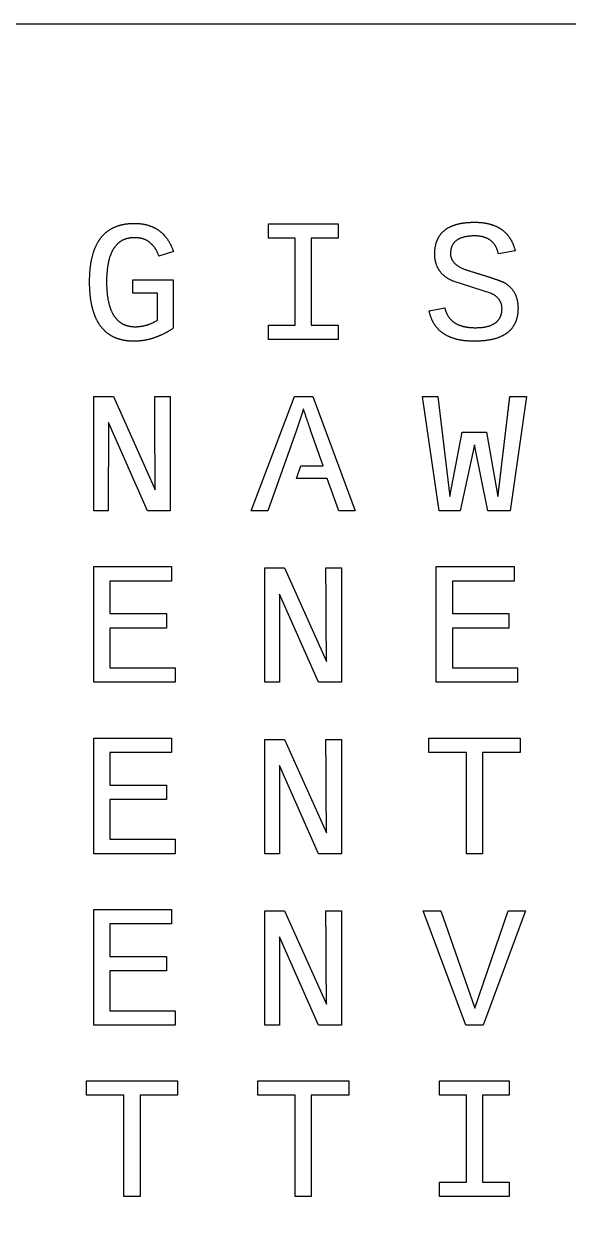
# Model space of a CAD drawing. Extents: x 0 to 500, y 0 to 500.
# Drawn here: x 129 to 234.9, y 266.4 to 500 of the extents above; entities that cross this region are included whole.
import ezdxf

# ---------------------------------------------------------------- set-up
doc = ezdxf.new("R2010")
doc.units = 0
doc.layers.get('0').update_dxf_attribs({"linetype": 'continuous'})

msp = doc.modelspace()

# ---------------------------------------------------------------- linework, layer by layer
at = {"color": 0}
for points in [[(0, 0), (500, 0), (500, 500), (0, 500)], [(158.04, 440.84), (157.95, 440.78), (157.86, 440.72), (157.76, 440.66), (157.67, 440.6), (157.58, 440.54), (157.49, 440.48), (157.39, 440.43), (157.3, 440.37), (157.21, 440.32), (157.12, 440.26), (157.02, 440.21), (156.93, 440.15), (156.84, 440.1), (156.75, 440.05), (156.66, 440), (156.56, 439.95), (156.47, 439.9), (156.38, 439.85), (156.29, 439.8), (156.19, 439.76), (156.1, 439.71), (156.01, 439.67), (155.91, 439.62), (155.82, 439.58), (155.73, 439.53), (155.64, 439.49), (155.54, 439.45), (155.45, 439.41), (155.36, 439.37), (155.27, 439.33), (155.17, 439.29), (155.08, 439.25), (154.99, 439.22), (154.9, 439.18), (154.8, 439.14), (154.71, 439.11), (154.62, 439.07), (154.52, 439.04), (154.43, 439.01), (154.34, 438.98), (154.25, 438.94), (154.15, 438.91), (154.06, 438.88), (153.97, 438.86), (153.87, 438.83), (153.78, 438.8), (153.69, 438.77), (153.59, 438.75), (153.5, 438.72), (153.41, 438.7), (153.32, 438.67), (153.22, 438.65), (153.13, 438.63), (153.04, 438.61), (152.94, 438.59), (152.85, 438.57), (152.76, 438.55), (152.66, 438.53), (152.57, 438.51), (152.48, 438.49), (152.38, 438.48), (152.29, 438.46), (152.2, 438.45), (152.1, 438.43), (152.01, 438.42), (151.92, 438.41), (151.82, 438.4), (151.73, 438.39), (151.64, 438.38), (151.54, 438.37), (151.45, 438.36), (151.36, 438.35), (151.26, 438.34), (151.17, 438.34), (151.08, 438.33), (150.98, 438.33), (150.89, 438.32), (150.8, 438.32), (150.7, 438.32), (150.61, 438.31), (150.52, 438.31), (150.42, 438.31), (150.32, 438.31), (150.21, 438.31), (150.11, 438.32), (150.01, 438.32), (149.91, 438.32), (149.8, 438.33), (149.7, 438.33), (149.6, 438.34), (149.5, 438.35), (149.4, 438.35), (149.31, 438.36), (149.21, 438.37), (149.11, 438.38), (149.01, 438.4), (148.92, 438.41), (148.82, 438.42), (148.73, 438.44), (148.63, 438.45), (148.54, 438.47), (148.45, 438.48), (148.36, 438.5), (148.26, 438.52), (148.17, 438.54), (148.08, 438.56), (147.99, 438.58), (147.91, 438.6), (147.82, 438.62), (147.73, 438.65), (147.64, 438.67), (147.56, 438.69), (147.47, 438.72), (147.39, 438.75), (147.3, 438.77), (147.22, 438.8), (147.13, 438.83), (147.05, 438.86), (146.97, 438.89), (146.89, 438.93), (146.81, 438.96), (146.73, 438.99), (146.65, 439.03), (146.57, 439.06), (146.49, 439.1), (146.41, 439.13), (146.34, 439.17), (146.26, 439.21), (146.19, 439.25), (146.11, 439.29), (146.04, 439.33), (145.96, 439.37), (145.89, 439.42), (145.82, 439.46), (145.75, 439.51), (145.68, 439.55), (145.61, 439.6), (145.54, 439.64), (145.47, 439.69), (145.4, 439.74), (145.33, 439.79), (145.26, 439.84), (145.2, 439.89), (145.13, 439.95), (145.07, 440), (145, 440.05), (144.94, 440.11), (144.87, 440.16), (144.81, 440.22), (144.75, 440.28), (144.69, 440.33), (144.63, 440.39), (144.57, 440.45), (144.51, 440.51), (144.45, 440.58), (144.39, 440.64), (144.33, 440.7), (144.27, 440.77), (144.22, 440.83), (144.16, 440.9), (144.11, 440.96), (144.05, 441.03), (144, 441.1), (143.95, 441.17), (143.89, 441.24), (143.84, 441.31), (143.79, 441.38), (143.74, 441.45), (143.69, 441.53), (143.64, 441.6), (143.59, 441.68), (143.54, 441.75), (143.5, 441.83), (143.45, 441.91), (143.4, 441.99), (143.36, 442.07), (143.31, 442.15), (143.27, 442.23), (143.22, 442.31), (143.18, 442.39), (143.14, 442.48), (143.1, 442.56), (143.06, 442.65), (143.02, 442.73), (142.98, 442.82), (142.94, 442.91), (142.9, 442.99), (142.86, 443.08), (142.82, 443.18), (142.79, 443.27), (142.75, 443.36), (142.71, 443.45), (142.68, 443.55), (142.65, 443.64), (142.61, 443.74), (142.58, 443.83), (142.55, 443.93), (142.52, 444.03), (142.48, 444.13), (142.45, 444.23), (142.43, 444.33), (142.4, 444.43), (142.37, 444.53), (142.34, 444.63), (142.31, 444.74), (142.29, 444.84), (142.26, 444.95), (142.24, 445.06), (142.21, 445.16), (142.19, 445.27), (142.16, 445.38), (142.14, 445.49), (142.12, 445.6), (142.1, 445.71), (142.08, 445.83), (142.06, 445.94), (142.04, 446.05), (142.02, 446.17), (142, 446.28), (141.98, 446.4), (141.97, 446.52), (141.95, 446.64), (141.93, 446.76), (141.92, 446.88), (141.91, 447), (141.89, 447.12), (141.88, 447.24), (141.87, 447.37), (141.85, 447.49), (141.84, 447.62), (141.83, 447.74), (141.82, 447.87), (141.81, 448), (141.8, 448.13), (141.8, 448.25), (141.79, 448.39), (141.78, 448.52), (141.78, 448.65), (141.77, 448.78), (141.77, 448.92), (141.76, 449.05), (141.76, 449.19), (141.76, 449.32), (141.75, 449.46), (141.75, 449.6), (141.75, 449.74), (141.75, 449.88), (141.75, 450.01), (141.75, 450.15), (141.75, 450.29), (141.76, 450.42), (141.76, 450.56), (141.76, 450.69), (141.77, 450.82), (141.77, 450.96), (141.78, 451.09), (141.78, 451.22), (141.79, 451.35), (141.8, 451.48), (141.81, 451.6), (141.81, 451.73), (141.82, 451.86), (141.83, 451.98), (141.84, 452.11), (141.86, 452.23), (141.87, 452.35), (141.88, 452.48), (141.89, 452.6), (141.91, 452.72), (141.92, 452.84), (141.94, 452.96), (141.95, 453.07), (141.97, 453.19), (141.99, 453.31), (142.01, 453.42), (142.02, 453.54), (142.04, 453.65), (142.06, 453.76), (142.08, 453.87), (142.1, 453.99), (142.13, 454.1), (142.15, 454.2), (142.17, 454.31), (142.19, 454.42), (142.22, 454.53), (142.24, 454.63), (142.27, 454.74), (142.3, 454.84), (142.32, 454.95), (142.35, 455.05), (142.38, 455.15), (142.41, 455.25), (142.44, 455.35), (142.47, 455.45), (142.5, 455.55), (142.53, 455.65), (142.56, 455.74), (142.59, 455.84), (142.63, 455.93), (142.66, 456.03), (142.7, 456.12), (142.73, 456.21), (142.77, 456.31), (142.8, 456.4), (142.84, 456.49), (142.88, 456.58), (142.92, 456.66), (142.96, 456.75), (143, 456.84), (143.04, 456.92), (143.08, 457.01), (143.12, 457.09), (143.16, 457.18), (143.21, 457.26), (143.25, 457.34), (143.29, 457.42), (143.34, 457.5), (143.38, 457.58), (143.43, 457.66), (143.48, 457.73), (143.53, 457.81), (143.57, 457.89), (143.62, 457.96), (143.67, 458.03), (143.72, 458.11), (143.77, 458.18), (143.83, 458.25), (143.88, 458.32), (143.93, 458.39), (143.98, 458.46), (144.04, 458.53), (144.09, 458.59), (144.15, 458.66), (144.2, 458.73), (144.26, 458.79), (144.32, 458.85), (144.38, 458.92), (144.43, 458.98), (144.49, 459.04), (144.55, 459.1), (144.61, 459.16), (144.68, 459.22), (144.74, 459.28), (144.8, 459.33), (144.86, 459.39), (144.93, 459.45), (144.99, 459.5), (145.06, 459.55), (145.12, 459.61), (145.19, 459.66), (145.26, 459.71), (145.32, 459.76), (145.39, 459.81), (145.46, 459.86), (145.53, 459.91), (145.6, 459.95), (145.67, 460), (145.74, 460.04), (145.82, 460.09), (145.89, 460.13), (145.96, 460.17), (146.04, 460.22), (146.11, 460.26), (146.19, 460.3), (146.26, 460.34), (146.34, 460.37), (146.42, 460.41), (146.5, 460.45), (146.57, 460.48), (146.65, 460.52), (146.73, 460.55), (146.81, 460.59), (146.9, 460.62), (146.98, 460.65), (147.06, 460.68), (147.14, 460.71), (147.23, 460.74), (147.31, 460.77), (147.4, 460.8), (147.48, 460.82), (147.57, 460.85), (147.66, 460.87), (147.75, 460.9), (147.83, 460.92), (147.92, 460.94), (148.01, 460.97), (148.1, 460.99), (148.19, 461.01), (148.29, 461.03), (148.38, 461.04), (148.47, 461.06), (148.56, 461.08), (148.66, 461.09), (148.75, 461.11), (148.85, 461.12), (148.95, 461.13), (149.04, 461.15), (149.14, 461.16), (149.24, 461.17), (149.34, 461.18), (149.44, 461.19), (149.54, 461.2), (149.64, 461.2), (149.74, 461.21), (149.84, 461.21), (149.94, 461.22), (150.05, 461.22), (150.15, 461.23), (150.26, 461.23), (150.36, 461.23), (150.47, 461.23), (150.58, 461.23), (150.69, 461.23), (150.8, 461.22), (150.91, 461.22), (151.02, 461.22), (151.13, 461.21), (151.24, 461.2), (151.35, 461.2), (151.45, 461.19), (151.56, 461.18), (151.66, 461.16), (151.77, 461.15), (151.87, 461.14), (151.98, 461.12), (152.08, 461.11), (152.18, 461.09), (152.28, 461.08), (152.38, 461.06), (152.48, 461.04), (152.58, 461.02), (152.68, 460.99), (152.77, 460.97), (152.87, 460.95), (152.96, 460.92), (153.06, 460.9), (153.15, 460.87), (153.25, 460.84), (153.34, 460.81), (153.43, 460.78), (153.52, 460.75), (153.61, 460.72), (153.7, 460.68), (153.79, 460.65), (153.88, 460.61), (153.96, 460.57), (154.05, 460.54), (154.14, 460.5), (154.22, 460.46), (154.31, 460.42), (154.39, 460.37), (154.47, 460.33), (154.55, 460.29), (154.64, 460.24), (154.72, 460.19), (154.8, 460.15), (154.87, 460.1), (154.95, 460.05), (155.03, 460), (155.11, 459.95), (155.18, 459.89), (155.26, 459.84), (155.33, 459.78), (155.41, 459.73), (155.48, 459.67), (155.55, 459.61), (155.62, 459.55), (155.69, 459.49), (155.76, 459.43), (155.83, 459.37), (155.9, 459.31), (155.97, 459.24), (156.04, 459.18), (156.1, 459.11), (156.17, 459.04), (156.23, 458.97), (156.3, 458.9), (156.36, 458.83), (156.42, 458.76), (156.49, 458.69), (156.55, 458.61), (156.61, 458.54), (156.67, 458.46), (156.73, 458.38), (156.78, 458.3), (156.84, 458.22), (156.9, 458.14), (156.95, 458.06), (157.01, 457.98), (157.06, 457.89), (157.12, 457.81), (157.17, 457.72), (157.22, 457.64), (157.27, 457.55), (157.33, 457.46), (157.38, 457.37), (157.42, 457.28), (157.47, 457.18), (157.52, 457.09), (157.57, 457), (157.61, 456.9), (157.66, 456.8), (157.7, 456.71), (157.75, 456.61), (157.79, 456.51), (157.83, 456.41), (157.88, 456.3), (157.92, 456.2), (157.96, 456.1), (158, 455.99), (158.04, 455.89), (158.07, 455.78), (155.25, 454.85), (155.21, 454.96), (155.17, 455.07), (155.13, 455.18), (155.09, 455.28), (155.05, 455.39), (155, 455.49), (154.96, 455.59), (154.91, 455.68), (154.86, 455.78), (154.82, 455.88), (154.77, 455.97), (154.72, 456.06), (154.66, 456.15), (154.61, 456.24), (154.56, 456.32), (154.5, 456.41), (154.45, 456.49), (154.39, 456.57), (154.33, 456.65), (154.27, 456.73), (154.21, 456.8), (154.15, 456.88), (154.09, 456.95), (154.03, 457.02), (153.96, 457.09), (153.9, 457.15), (153.83, 457.22), (153.76, 457.28), (153.69, 457.35), (153.63, 457.41), (153.55, 457.47), (153.48, 457.52), (153.41, 457.58), (153.34, 457.63), (153.26, 457.68), (153.18, 457.73), (153.11, 457.78), (153.03, 457.83), (152.95, 457.87), (152.87, 457.92), (152.79, 457.96), (152.7, 458), (152.62, 458.04), (152.53, 458.07), (152.45, 458.11), (152.36, 458.14), (152.27, 458.17), (152.18, 458.2), (152.09, 458.23), (152, 458.26), (151.91, 458.28), (151.82, 458.3), (151.72, 458.33), (151.63, 458.35), (151.53, 458.36), (151.43, 458.38), (151.33, 458.39), (151.23, 458.41), (151.13, 458.42), (151.03, 458.43), (150.92, 458.44), (150.82, 458.44), (150.71, 458.45), (150.61, 458.45), (150.5, 458.45), (150.41, 458.45), (150.31, 458.45), (150.22, 458.44), (150.13, 458.44), (150.04, 458.43), (149.95, 458.43), (149.86, 458.42), (149.77, 458.41), (149.68, 458.4), (149.6, 458.38), (149.51, 458.37), (149.42, 458.36), (149.34, 458.34), (149.26, 458.32), (149.17, 458.3), (149.09, 458.28), (149.01, 458.26), (148.93, 458.24), (148.85, 458.21), (148.77, 458.19), (148.69, 458.16), (148.62, 458.13), (148.54, 458.11), (148.47, 458.08), (148.39, 458.04), (148.32, 458.01), (148.25, 457.98), (148.17, 457.94), (148.1, 457.9), (148.03, 457.87), (147.96, 457.83), (147.89, 457.78), (147.83, 457.74), (147.76, 457.7), (147.69, 457.65), (147.63, 457.61), (147.56, 457.56), (147.5, 457.51), (147.44, 457.46), (147.37, 457.41), (147.31, 457.36), (147.25, 457.31), (147.19, 457.25), (147.13, 457.19), (147.08, 457.14), (147.02, 457.08), (146.96, 457.02), (146.91, 456.96), (146.85, 456.89), (146.8, 456.83), (146.74, 456.76), (146.69, 456.7), (146.64, 456.63), (146.59, 456.56), (146.54, 456.49), (146.49, 456.42), (146.44, 456.34), (146.4, 456.27), (146.35, 456.19), (146.3, 456.11), (146.26, 456.04), (146.22, 455.96), (146.17, 455.88), (146.13, 455.79), (146.09, 455.71), (146.05, 455.62), (146.01, 455.54), (145.97, 455.45), (145.93, 455.36), (145.89, 455.27), (145.86, 455.18), (145.82, 455.09), (145.79, 454.99), (145.75, 454.9), (145.72, 454.8), (145.69, 454.7), (145.65, 454.61), (145.62, 454.5), (145.59, 454.4), (145.56, 454.3), (145.54, 454.2), (145.51, 454.09), (145.48, 453.98), (145.45, 453.87), (145.43, 453.76), (145.41, 453.65), (145.38, 453.54), (145.36, 453.43), (145.34, 453.31), (145.32, 453.2), (145.3, 453.08), (145.28, 452.96), (145.26, 452.84), (145.24, 452.72), (145.22, 452.6), (145.21, 452.47), (145.19, 452.35), (145.18, 452.22), (145.16, 452.1), (145.15, 451.97), (145.14, 451.84), (145.13, 451.7), (145.12, 451.57), (145.11, 451.44), (145.1, 451.3), (145.09, 451.16), (145.09, 451.03), (145.08, 450.89), (145.07, 450.75), (145.07, 450.6), (145.07, 450.46), (145.06, 450.32), (145.06, 450.17), (145.06, 450.02), (145.06, 449.88), (145.06, 449.73), (145.06, 449.58), (145.06, 449.44), (145.07, 449.29), (145.07, 449.15), (145.07, 449.01), (145.08, 448.87), (145.09, 448.73), (145.09, 448.59), (145.1, 448.46), (145.11, 448.32), (145.12, 448.19), (145.13, 448.06), (145.14, 447.92), (145.15, 447.8), (145.16, 447.67), (145.18, 447.54), (145.19, 447.41), (145.2, 447.29), (145.22, 447.16), (145.24, 447.04), (145.25, 446.92), (145.27, 446.8), (145.29, 446.68), (145.31, 446.57), (145.33, 446.45), (145.35, 446.33), (145.37, 446.22), (145.4, 446.11), (145.42, 446), (145.44, 445.89), (145.47, 445.78), (145.5, 445.67), (145.52, 445.57), (145.55, 445.46), (145.58, 445.36), (145.61, 445.25), (145.64, 445.15), (145.67, 445.05), (145.7, 444.96), (145.73, 444.86), (145.77, 444.76), (145.8, 444.67), (145.83, 444.57), (145.87, 444.48), (145.91, 444.39), (145.94, 444.3), (145.98, 444.21), (146.02, 444.13), (146.06, 444.04), (146.1, 443.95), (146.14, 443.87), (146.18, 443.79), (146.23, 443.71), (146.27, 443.63), (146.31, 443.55), (146.36, 443.47), (146.41, 443.4), (146.45, 443.32), (146.5, 443.25), (146.55, 443.18), (146.6, 443.11), (146.65, 443.04), (146.7, 442.97), (146.75, 442.9), (146.8, 442.83), (146.86, 442.77), (146.91, 442.71), (146.96, 442.64), (147.02, 442.58), (147.08, 442.52), (147.13, 442.47), (147.19, 442.41), (147.25, 442.35), (147.31, 442.3), (147.37, 442.24), (147.43, 442.19), (147.49, 442.14), (147.56, 442.09), (147.62, 442.04), (147.69, 442), (147.75, 441.95), (147.82, 441.91), (147.88, 441.86), (147.95, 441.82), (148.02, 441.78), (148.09, 441.74), (148.16, 441.7), (148.23, 441.67), (148.3, 441.63), (148.37, 441.59), (148.45, 441.56), (148.52, 441.53), (148.6, 441.5), (148.67, 441.47), (148.75, 441.44), (148.83, 441.41), (148.9, 441.39), (148.98, 441.36), (149.06, 441.34), (149.14, 441.32), (149.22, 441.3), (149.31, 441.28), (149.39, 441.26), (149.47, 441.24), (149.56, 441.23), (149.64, 441.21), (149.73, 441.2), (149.81, 441.19), (149.9, 441.18), (149.99, 441.17), (150.08, 441.16), (150.17, 441.15), (150.26, 441.15), (150.35, 441.14), (150.44, 441.14), (150.54, 441.14), (150.63, 441.14), (150.73, 441.14), (150.83, 441.14), (150.93, 441.14), (151.03, 441.15), (151.13, 441.15), (151.23, 441.16), (151.33, 441.17), (151.43, 441.18), (151.52, 441.19), (151.62, 441.2), (151.72, 441.21), (151.82, 441.22), (151.91, 441.24), (152.01, 441.26), (152.11, 441.27), (152.2, 441.29), (152.3, 441.31), (152.4, 441.33), (152.49, 441.36), (152.59, 441.38), (152.68, 441.41), (152.78, 441.43), (152.87, 441.46), (152.97, 441.49), (153.06, 441.52), (153.15, 441.55), (153.25, 441.58), (153.34, 441.61), (153.43, 441.65), (153.53, 441.68), (153.62, 441.72), (153.71, 441.76), (153.8, 441.8), (153.89, 441.84), (153.99, 441.88), (154.08, 441.92), (154.17, 441.97), (154.26, 442.01), (154.35, 442.06), (154.44, 442.11), (154.53, 442.16), (154.62, 442.21), (154.71, 442.26), (154.8, 442.31), (154.89, 442.37), (154.97, 442.42), (154.97, 447.63), (150.14, 447.63), (150.14, 450.27), (158.04, 450.27)], [(176.55, 461.15), (190.12, 461.15), (190.12, 458.34), (184.91, 458.34), (184.91, 441.46), (190.12, 441.46), (190.12, 438.64), (176.55, 438.64), (176.55, 441.46), (181.76, 441.46), (181.76, 458.34), (176.55, 458.34)], [(225.15, 444.74), (225.15, 444.64), (225.14, 444.53), (225.14, 444.43), (225.14, 444.33), (225.13, 444.23), (225.13, 444.13), (225.12, 444.03), (225.11, 443.93), (225.1, 443.83), (225.09, 443.73), (225.08, 443.64), (225.06, 443.54), (225.05, 443.45), (225.03, 443.35), (225.02, 443.26), (225, 443.17), (224.98, 443.08), (224.96, 442.99), (224.94, 442.9), (224.92, 442.81), (224.89, 442.72), (224.87, 442.63), (224.84, 442.55), (224.82, 442.46), (224.79, 442.38), (224.76, 442.29), (224.73, 442.21), (224.7, 442.13), (224.66, 442.05), (224.63, 441.97), (224.6, 441.89), (224.56, 441.81), (224.52, 441.73), (224.48, 441.66), (224.44, 441.58), (224.4, 441.51), (224.36, 441.43), (224.32, 441.36), (224.27, 441.29), (224.23, 441.22), (224.18, 441.15), (224.13, 441.08), (224.09, 441.01), (224.04, 440.94), (223.98, 440.87), (223.93, 440.81), (223.88, 440.74), (223.82, 440.68), (223.77, 440.61), (223.71, 440.55), (223.65, 440.49), (223.6, 440.43), (223.53, 440.37), (223.47, 440.31), (223.41, 440.25), (223.35, 440.19), (223.28, 440.14), (223.22, 440.08), (223.15, 440.03), (223.08, 439.97), (223.01, 439.92), (222.94, 439.87), (222.87, 439.82), (222.8, 439.77), (222.72, 439.72), (222.65, 439.67), (222.57, 439.62), (222.49, 439.57), (222.41, 439.53), (222.34, 439.48), (222.25, 439.44), (222.17, 439.39), (222.09, 439.35), (222, 439.31), (221.92, 439.27), (221.83, 439.23), (221.74, 439.19), (221.66, 439.15), (221.57, 439.11), (221.47, 439.07), (221.38, 439.04), (221.29, 439), (221.19, 438.97), (221.1, 438.94), (221, 438.9), (220.9, 438.87), (220.8, 438.84), (220.7, 438.81), (220.6, 438.78), (220.5, 438.75), (220.4, 438.73), (220.29, 438.7), (220.18, 438.68), (220.08, 438.65), (219.97, 438.63), (219.86, 438.6), (219.75, 438.58), (219.64, 438.56), (219.52, 438.54), (219.41, 438.52), (219.29, 438.5), (219.18, 438.49), (219.06, 438.47), (218.94, 438.45), (218.82, 438.44), (218.7, 438.42), (218.58, 438.41), (218.45, 438.4), (218.33, 438.39), (218.2, 438.37), (218.08, 438.36), (217.95, 438.36), (217.82, 438.35), (217.69, 438.34), (217.56, 438.33), (217.43, 438.33), (217.29, 438.32), (217.16, 438.32), (217.02, 438.32), (216.88, 438.31), (216.75, 438.31), (216.61, 438.31), (216.48, 438.31), (216.35, 438.31), (216.22, 438.32), (216.09, 438.32), (215.97, 438.32), (215.84, 438.33), (215.72, 438.33), (215.6, 438.34), (215.48, 438.35), (215.36, 438.36), (215.24, 438.37), (215.12, 438.38), (215, 438.39), (214.88, 438.4), (214.76, 438.41), (214.65, 438.42), (214.54, 438.44), (214.42, 438.45), (214.31, 438.47), (214.2, 438.49), (214.09, 438.51), (213.98, 438.52), (213.87, 438.54), (213.76, 438.57), (213.65, 438.59), (213.55, 438.61), (213.44, 438.63), (213.34, 438.66), (213.24, 438.68), (213.13, 438.71), (213.03, 438.73), (212.93, 438.76), (212.83, 438.79), (212.73, 438.82), (212.64, 438.85), (212.54, 438.88), (212.45, 438.91), (212.35, 438.95), (212.26, 438.98), (212.16, 439.01), (212.07, 439.05), (211.98, 439.09), (211.89, 439.12), (211.8, 439.16), (211.71, 439.2), (211.63, 439.24), (211.54, 439.28), (211.46, 439.32), (211.37, 439.37), (211.29, 439.41), (211.21, 439.45), (211.12, 439.5), (211.04, 439.54), (210.96, 439.59), (210.88, 439.64), (210.81, 439.69), (210.73, 439.74), (210.65, 439.79), (210.58, 439.84), (210.51, 439.89), (210.43, 439.94), (210.36, 440), (210.29, 440.05), (210.22, 440.11), (210.15, 440.17), (210.08, 440.22), (210.01, 440.28), (209.95, 440.34), (209.88, 440.4), (209.82, 440.46), (209.75, 440.52), (209.69, 440.59), (209.63, 440.65), (209.57, 440.71), (209.51, 440.78), (209.45, 440.85), (209.39, 440.91), (209.33, 440.98), (209.28, 441.05), (209.22, 441.12), (209.17, 441.19), (209.11, 441.26), (209.06, 441.33), (209.01, 441.41), (208.96, 441.48), (208.91, 441.56), (208.86, 441.63), (208.81, 441.71), (208.77, 441.79), (208.72, 441.87), (208.68, 441.94), (208.63, 442.03), (208.59, 442.11), (208.55, 442.19), (208.51, 442.27), (208.47, 442.35), (208.43, 442.44), (208.39, 442.53), (208.35, 442.61), (208.31, 442.7), (208.28, 442.79), (208.24, 442.88), (208.21, 442.97), (208.18, 443.06), (208.15, 443.15), (208.11, 443.24), (208.08, 443.33), (208.06, 443.43), (208.03, 443.52), (208, 443.62), (207.97, 443.72), (207.95, 443.81), (207.92, 443.91), (207.9, 444.01), (207.88, 444.11), (207.86, 444.21), (210.9, 444.83), (210.92, 444.73), (210.95, 444.63), (210.97, 444.54), (211, 444.44), (211.03, 444.35), (211.05, 444.25), (211.08, 444.16), (211.12, 444.07), (211.15, 443.98), (211.18, 443.9), (211.22, 443.81), (211.26, 443.73), (211.3, 443.64), (211.34, 443.56), (211.38, 443.48), (211.42, 443.4), (211.46, 443.32), (211.51, 443.24), (211.56, 443.17), (211.61, 443.09), (211.66, 443.02), (211.71, 442.94), (211.76, 442.87), (211.81, 442.8), (211.87, 442.74), (211.93, 442.67), (211.99, 442.6), (212.05, 442.54), (212.11, 442.47), (212.17, 442.41), (212.23, 442.35), (212.3, 442.29), (212.37, 442.23), (212.43, 442.18), (212.5, 442.12), (212.58, 442.07), (212.65, 442.01), (212.72, 441.96), (212.8, 441.91), (212.87, 441.86), (212.95, 441.81), (213.03, 441.77), (213.11, 441.72), (213.2, 441.68), (213.28, 441.64), (213.37, 441.59), (213.45, 441.55), (213.54, 441.51), (213.63, 441.48), (213.72, 441.44), (213.81, 441.41), (213.91, 441.37), (214, 441.34), (214.1, 441.31), (214.2, 441.28), (214.3, 441.25), (214.4, 441.22), (214.5, 441.2), (214.6, 441.17), (214.71, 441.15), (214.81, 441.12), (214.92, 441.1), (215.03, 441.08), (215.14, 441.06), (215.25, 441.05), (215.37, 441.03), (215.48, 441.02), (215.6, 441), (215.71, 440.99), (215.83, 440.98), (215.95, 440.97), (216.08, 440.96), (216.2, 440.96), (216.32, 440.95), (216.45, 440.95), (216.58, 440.94), (216.71, 440.94), (216.84, 440.94), (216.98, 440.94), (217.11, 440.94), (217.25, 440.95), (217.38, 440.95), (217.52, 440.96), (217.65, 440.96), (217.77, 440.97), (217.9, 440.98), (218.02, 441), (218.15, 441.01), (218.27, 441.02), (218.39, 441.04), (218.5, 441.06), (218.62, 441.07), (218.73, 441.09), (218.84, 441.12), (218.95, 441.14), (219.06, 441.16), (219.16, 441.19), (219.27, 441.21), (219.37, 441.24), (219.47, 441.27), (219.57, 441.3), (219.66, 441.33), (219.76, 441.37), (219.85, 441.4), (219.94, 441.44), (220.03, 441.48), (220.11, 441.52), (220.2, 441.56), (220.28, 441.6), (220.36, 441.64), (220.44, 441.69), (220.52, 441.73), (220.59, 441.78), (220.67, 441.83), (220.74, 441.88), (220.81, 441.93), (220.87, 441.98), (220.94, 442.04), (221, 442.09), (221.06, 442.15), (221.12, 442.21), (221.18, 442.27), (221.24, 442.33), (221.29, 442.39), (221.34, 442.46), (221.39, 442.52), (221.44, 442.59), (221.49, 442.66), (221.53, 442.72), (221.58, 442.8), (221.62, 442.87), (221.66, 442.94), (221.69, 443.02), (221.73, 443.09), (221.76, 443.17), (221.79, 443.25), (221.82, 443.33), (221.85, 443.41), (221.88, 443.49), (221.9, 443.58), (221.92, 443.66), (221.94, 443.75), (221.96, 443.84), (221.98, 443.93), (221.99, 444.02), (222, 444.11), (222.01, 444.21), (222.02, 444.3), (222.03, 444.4), (222.03, 444.5), (222.04, 444.6), (222.04, 444.7), (222.03, 444.79), (222.03, 444.89), (222.02, 444.98), (222.01, 445.07), (222, 445.17), (221.98, 445.26), (221.97, 445.35), (221.94, 445.43), (221.92, 445.52), (221.89, 445.61), (221.86, 445.69), (221.83, 445.78), (221.79, 445.86), (221.76, 445.94), (221.71, 446.02), (221.67, 446.1), (221.62, 446.18), (221.57, 446.26), (221.52, 446.34), (221.46, 446.42), (221.4, 446.49), (221.34, 446.56), (221.28, 446.64), (221.21, 446.71), (221.14, 446.78), (221.07, 446.85), (220.99, 446.92), (220.91, 446.99), (220.83, 447.05), (220.75, 447.12), (220.66, 447.19), (220.57, 447.25), (220.48, 447.31), (220.38, 447.37), (220.28, 447.43), (220.18, 447.49), (220.08, 447.55), (219.97, 447.61), (212.55, 449.99), (212.45, 450.03), (212.34, 450.07), (212.24, 450.12), (212.14, 450.16), (212.05, 450.21), (211.95, 450.26), (211.86, 450.31), (211.76, 450.36), (211.67, 450.41), (211.58, 450.46), (211.49, 450.51), (211.41, 450.57), (211.32, 450.62), (211.24, 450.68), (211.15, 450.74), (211.07, 450.8), (210.99, 450.85), (210.91, 450.91), (210.84, 450.98), (210.76, 451.04), (210.69, 451.1), (210.62, 451.16), (210.55, 451.23), (210.48, 451.3), (210.41, 451.36), (210.35, 451.43), (210.28, 451.5), (210.22, 451.57), (210.16, 451.64), (210.1, 451.71), (210.04, 451.79), (209.98, 451.86), (209.93, 451.93), (209.87, 452.01), (209.82, 452.09), (209.77, 452.17), (209.72, 452.24), (209.67, 452.32), (209.63, 452.41), (209.58, 452.49), (209.54, 452.57), (209.5, 452.65), (209.46, 452.74), (209.42, 452.82), (209.38, 452.91), (209.35, 453), (209.31, 453.09), (209.28, 453.18), (209.25, 453.27), (209.22, 453.36), (209.19, 453.45), (209.16, 453.55), (209.14, 453.64), (209.12, 453.74), (209.09, 453.83), (209.07, 453.93), (209.05, 454.03), (209.04, 454.13), (209.02, 454.23), (209.01, 454.33), (208.99, 454.44), (208.98, 454.54), (208.97, 454.64), (208.96, 454.75), (208.96, 454.86), (208.95, 454.97), (208.95, 455.07), (208.95, 455.18), (208.95, 455.29), (208.95, 455.4), (208.95, 455.51), (208.95, 455.61), (208.95, 455.72), (208.96, 455.82), (208.97, 455.93), (208.97, 456.03), (208.98, 456.13), (208.99, 456.23), (209.01, 456.33), (209.02, 456.42), (209.03, 456.52), (209.05, 456.62), (209.06, 456.71), (209.08, 456.81), (209.1, 456.9), (209.12, 456.99), (209.14, 457.08), (209.16, 457.17), (209.18, 457.26), (209.21, 457.35), (209.23, 457.44), (209.26, 457.53), (209.29, 457.61), (209.32, 457.7), (209.35, 457.78), (209.38, 457.86), (209.41, 457.95), (209.45, 458.03), (209.48, 458.11), (209.52, 458.19), (209.56, 458.26), (209.6, 458.34), (209.64, 458.42), (209.68, 458.49), (209.72, 458.57), (209.76, 458.64), (209.81, 458.71), (209.85, 458.79), (209.9, 458.86), (209.95, 458.93), (210, 458.99), (210.05, 459.06), (210.1, 459.13), (210.15, 459.19), (210.21, 459.26), (210.26, 459.32), (210.32, 459.39), (210.38, 459.45), (210.44, 459.51), (210.5, 459.57), (210.56, 459.63), (210.62, 459.69), (210.69, 459.74), (210.75, 459.8), (210.82, 459.86), (210.89, 459.91), (210.95, 459.96), (211.02, 460.02), (211.09, 460.07), (211.17, 460.12), (211.24, 460.17), (211.32, 460.22), (211.39, 460.27), (211.47, 460.31), (211.55, 460.36), (211.63, 460.4), (211.71, 460.45), (211.79, 460.49), (211.87, 460.53), (211.96, 460.57), (212.04, 460.61), (212.13, 460.65), (212.22, 460.69), (212.3, 460.73), (212.39, 460.77), (212.49, 460.8), (212.58, 460.84), (212.67, 460.87), (212.77, 460.9), (212.86, 460.93), (212.96, 460.96), (213.06, 460.99), (213.16, 461.02), (213.26, 461.05), (213.36, 461.08), (213.46, 461.1), (213.57, 461.13), (213.67, 461.15), (213.78, 461.18), (213.89, 461.2), (214, 461.22), (214.11, 461.24), (214.22, 461.26), (214.33, 461.28), (214.45, 461.3), (214.56, 461.31), (214.68, 461.33), (214.8, 461.34), (214.92, 461.36), (215.04, 461.37), (215.16, 461.38), (215.28, 461.39), (215.4, 461.4), (215.53, 461.41), (215.65, 461.42), (215.78, 461.43), (215.91, 461.43), (216.04, 461.44), (216.17, 461.44), (216.3, 461.45), (216.44, 461.45), (216.57, 461.45), (216.71, 461.45), (216.83, 461.45), (216.95, 461.45), (217.07, 461.44), (217.19, 461.44), (217.31, 461.44), (217.43, 461.43), (217.54, 461.43), (217.66, 461.42), (217.78, 461.41), (217.89, 461.4), (218, 461.39), (218.12, 461.38), (218.23, 461.37), (218.34, 461.35), (218.45, 461.34), (218.56, 461.32), (218.66, 461.31), (218.77, 461.29), (218.88, 461.27), (218.98, 461.25), (219.09, 461.23), (219.19, 461.21), (219.29, 461.19), (219.39, 461.16), (219.49, 461.14), (219.59, 461.11), (219.69, 461.09), (219.79, 461.06), (219.89, 461.03), (219.98, 461), (220.08, 460.97), (220.17, 460.94), (220.27, 460.91), (220.36, 460.88), (220.45, 460.84), (220.54, 460.81), (220.63, 460.77), (220.72, 460.73), (220.81, 460.7), (220.89, 460.66), (220.98, 460.62), (221.06, 460.58), (221.15, 460.53), (221.23, 460.49), (221.31, 460.45), (221.4, 460.4), (221.48, 460.36), (221.56, 460.31), (221.63, 460.26), (221.71, 460.21), (221.79, 460.16), (221.86, 460.11), (221.94, 460.06), (222.01, 460.01), (222.09, 459.95), (222.16, 459.9), (222.23, 459.84), (222.3, 459.78), (222.37, 459.73), (222.44, 459.67), (222.51, 459.61), (222.57, 459.55), (222.64, 459.48), (222.7, 459.42), (222.77, 459.36), (222.83, 459.29), (222.89, 459.23), (222.96, 459.16), (223.02, 459.09), (223.08, 459.02), (223.13, 458.95), (223.19, 458.88), (223.25, 458.81), (223.3, 458.74), (223.36, 458.67), (223.41, 458.59), (223.47, 458.51), (223.52, 458.44), (223.57, 458.36), (223.62, 458.28), (223.67, 458.2), (223.72, 458.12), (223.77, 458.04), (223.81, 457.96), (223.86, 457.87), (223.9, 457.79), (223.95, 457.7), (223.99, 457.62), (224.03, 457.53), (224.07, 457.44), (224.11, 457.35), (224.15, 457.26), (224.19, 457.17), (224.23, 457.08), (224.27, 456.98), (224.3, 456.89), (224.34, 456.79), (224.37, 456.7), (224.4, 456.6), (224.43, 456.5), (224.47, 456.4), (224.5, 456.3), (224.53, 456.2), (224.55, 456.1), (224.58, 455.99), (224.61, 455.89), (221.32, 455.32), (221.3, 455.42), (221.27, 455.53), (221.25, 455.63), (221.22, 455.74), (221.19, 455.84), (221.16, 455.94), (221.12, 456.03), (221.09, 456.13), (221.05, 456.22), (221.02, 456.32), (220.98, 456.41), (220.94, 456.5), (220.9, 456.58), (220.85, 456.67), (220.81, 456.75), (220.76, 456.84), (220.71, 456.92), (220.66, 457), (220.61, 457.07), (220.56, 457.15), (220.5, 457.22), (220.45, 457.29), (220.39, 457.36), (220.33, 457.43), (220.27, 457.5), (220.21, 457.56), (220.14, 457.63), (220.08, 457.69), (220.01, 457.75), (219.94, 457.81), (219.87, 457.87), (219.8, 457.92), (219.73, 457.97), (219.65, 458.03), (219.58, 458.08), (219.5, 458.12), (219.42, 458.17), (219.34, 458.22), (219.26, 458.26), (219.17, 458.3), (219.09, 458.34), (219, 458.38), (218.91, 458.42), (218.82, 458.45), (218.73, 458.48), (218.64, 458.51), (218.54, 458.54), (218.45, 458.57), (218.35, 458.6), (218.25, 458.62), (218.15, 458.65), (218.05, 458.67), (217.94, 458.69), (217.84, 458.7), (217.73, 458.72), (217.62, 458.74), (217.51, 458.75), (217.4, 458.76), (217.28, 458.77), (217.17, 458.78), (217.05, 458.78), (216.94, 458.79), (216.82, 458.79), (216.69, 458.79), (216.56, 458.79), (216.42, 458.79), (216.28, 458.78), (216.15, 458.78), (216.02, 458.77), (215.89, 458.76), (215.77, 458.75), (215.64, 458.74), (215.52, 458.73), (215.4, 458.71), (215.28, 458.7), (215.17, 458.68), (215.05, 458.66), (214.94, 458.64), (214.83, 458.62), (214.72, 458.59), (214.62, 458.57), (214.52, 458.54), (214.42, 458.51), (214.32, 458.48), (214.22, 458.45), (214.12, 458.42), (214.03, 458.38), (213.94, 458.35), (213.85, 458.31), (213.77, 458.27), (213.68, 458.23), (213.6, 458.19), (213.52, 458.14), (213.44, 458.1), (213.36, 458.05), (213.29, 458), (213.22, 457.95), (213.15, 457.9), (213.08, 457.85), (213.01, 457.8), (212.95, 457.74), (212.89, 457.68), (212.83, 457.62), (212.77, 457.56), (212.72, 457.5), (212.66, 457.44), (212.61, 457.37), (212.56, 457.31), (212.52, 457.24), (212.47, 457.17), (212.43, 457.1), (212.39, 457.02), (212.35, 456.95), (212.31, 456.87), (212.28, 456.8), (212.25, 456.72), (212.22, 456.64), (212.19, 456.55), (212.16, 456.47), (212.14, 456.39), (212.12, 456.3), (212.1, 456.21), (212.08, 456.12), (212.06, 456.03), (212.05, 455.94), (212.04, 455.84), (212.03, 455.75), (212.02, 455.65), (212.02, 455.55), (212.01, 455.45), (212.01, 455.35), (212.01, 455.26), (212.02, 455.18), (212.02, 455.09), (212.03, 455.01), (212.04, 454.93), (212.06, 454.84), (212.08, 454.76), (212.1, 454.68), (212.12, 454.6), (212.14, 454.53), (212.17, 454.45), (212.2, 454.37), (212.23, 454.3), (212.27, 454.22), (212.31, 454.15), (212.35, 454.07), (212.39, 454), (212.44, 453.93), (212.48, 453.86), (212.54, 453.79), (212.59, 453.72), (212.65, 453.65), (212.7, 453.59), (212.77, 453.52), (212.83, 453.46), (212.9, 453.39), (212.97, 453.33), (213.04, 453.26), (213.11, 453.2), (213.19, 453.14), (213.27, 453.08), (213.35, 453.02), (213.44, 452.96), (213.53, 452.91), (213.62, 452.85), (213.71, 452.79), (213.81, 452.74), (213.9, 452.69), (214, 452.63), (214.11, 452.58), (214.21, 452.53), (214.32, 452.48), (214.43, 452.43), (214.55, 452.38), (214.66, 452.33), (214.78, 452.28), (214.91, 452.24), (215.03, 452.19), (215.16, 452.15), (215.29, 452.11), (215.42, 452.06), (215.58, 452.01), (215.74, 451.97), (215.9, 451.92), (216.06, 451.87), (216.21, 451.83), (216.36, 451.78), (216.52, 451.74), (216.67, 451.69), (216.81, 451.65), (216.96, 451.6), (217.1, 451.56), (217.25, 451.51), (217.39, 451.47), (217.53, 451.43), (217.66, 451.39), (217.8, 451.35), (217.93, 451.3), (218.06, 451.26), (218.19, 451.22), (218.32, 451.18), (218.45, 451.14), (218.57, 451.1), (218.69, 451.07), (218.82, 451.03), (218.94, 450.99), (219.05, 450.95), (219.17, 450.92), (219.28, 450.88), (219.39, 450.84), (219.5, 450.81), (219.61, 450.77), (219.72, 450.74), (219.82, 450.7), (219.93, 450.67), (220.03, 450.63), (220.13, 450.6), (220.23, 450.57), (220.32, 450.54), (220.42, 450.5), (220.51, 450.47), (220.6, 450.44), (220.69, 450.41), (220.78, 450.38), (220.86, 450.35), (220.95, 450.32), (221.03, 450.29), (221.11, 450.26), (221.19, 450.24), (221.26, 450.21), (221.34, 450.18), (221.41, 450.15), (221.48, 450.13), (221.55, 450.1), (221.62, 450.08), (221.68, 450.05), (221.75, 450.03), (221.81, 450), (221.87, 449.98), (221.93, 449.96), (221.99, 449.93), (222.04, 449.91), (222.1, 449.89), (222.15, 449.87), (222.2, 449.84), (222.24, 449.82), (222.29, 449.8), (222.34, 449.78), (222.38, 449.76), (222.42, 449.74), (222.46, 449.72), (222.5, 449.71), (222.53, 449.69), (222.56, 449.67), (222.6, 449.65), (222.63, 449.64), (222.66, 449.62), (222.68, 449.61), (222.71, 449.59), (222.79, 449.53), (222.87, 449.48), (222.96, 449.42), (223.04, 449.36), (223.12, 449.3), (223.19, 449.24), (223.27, 449.18), (223.34, 449.11), (223.42, 449.05), (223.49, 448.98), (223.56, 448.92), (223.63, 448.85), (223.69, 448.78), (223.76, 448.71), (223.82, 448.64), (223.88, 448.57), (223.94, 448.5), (224, 448.42), (224.06, 448.35), (224.12, 448.27), (224.17, 448.2), (224.23, 448.12), (224.28, 448.04), (224.33, 447.96), (224.38, 447.88), (224.42, 447.8), (224.47, 447.71), (224.52, 447.63), (224.56, 447.54), (224.6, 447.46), (224.64, 447.37), (224.68, 447.28), (224.71, 447.19), (224.75, 447.1), (224.78, 447.01), (224.82, 446.92), (224.85, 446.83), (224.88, 446.73), (224.9, 446.64), (224.93, 446.54), (224.95, 446.44), (224.98, 446.34), (225, 446.24), (225.02, 446.14), (225.04, 446.04), (225.06, 445.94), (225.07, 445.84), (225.09, 445.73), (225.1, 445.63), (225.11, 445.52), (225.12, 445.41), (225.13, 445.3), (225.13, 445.19), (225.14, 445.08), (225.14, 444.97), (225.15, 444.86)], [(153, 405.31), (145.41, 422.48), (145.39, 405.31), (142.55, 405.31), (142.55, 427.56), (146.38, 427.56), (154.52, 409.39), (154.52, 409.39), (154.52, 409.39), (154.52, 409.39), (154.52, 409.4), (154.52, 409.4), (154.52, 409.41), (154.52, 409.41), (154.52, 409.42), (154.52, 409.43), (154.52, 409.44), (154.52, 409.45), (154.52, 409.47), (154.52, 409.48), (154.52, 409.49), (154.52, 409.51), (154.52, 409.53), (154.52, 409.55), (154.52, 409.56), (154.52, 409.58), (154.52, 409.61), (154.52, 409.63), (154.52, 409.65), (154.52, 409.68), (154.52, 409.7), (154.52, 409.73), (154.52, 409.76), (154.52, 409.79), (154.52, 409.82), (154.52, 409.85), (154.52, 409.88), (154.52, 409.91), (154.52, 409.95), (154.52, 409.98), (154.52, 410.02), (154.52, 410.06), (154.52, 410.1), (154.52, 410.14), (154.52, 410.18), (154.52, 410.22), (154.52, 410.26), (154.52, 410.31), (154.52, 410.35), (154.52, 410.4), (154.52, 410.45), (154.52, 410.5), (154.52, 410.55), (154.52, 410.6), (154.52, 410.65), (154.52, 410.7), (154.52, 410.76), (154.52, 410.81), (154.51, 410.87), (154.51, 410.93), (154.51, 410.99), (154.51, 411.05), (154.51, 411.11), (154.51, 411.17), (154.51, 411.23), (154.51, 411.3), (154.51, 411.36), (154.51, 411.43), (154.51, 411.5), (154.51, 411.56), (154.51, 411.63), (154.51, 411.7), (154.51, 411.78), (154.51, 411.85), (154.51, 411.92), (154.51, 412), (154.51, 412.07), (154.51, 412.15), (154.51, 412.23), (154.51, 412.31), (154.51, 412.39), (154.51, 412.47), (154.51, 412.55), (154.51, 412.64), (154.5, 412.72), (154.5, 412.81), (154.5, 412.9), (154.5, 412.99), (154.5, 413.07), (154.5, 413.17), (154.5, 413.26), (154.5, 413.35), (154.5, 413.44), (154.5, 413.54), (154.5, 413.63), (154.5, 413.73), (154.5, 413.83), (154.5, 413.93), (154.5, 414.03), (154.5, 414.13), (154.5, 414.23), (154.5, 414.34), (154.5, 414.44), (154.49, 414.55), (154.49, 414.65), (154.49, 414.76), (154.49, 414.87), (154.49, 414.98), (154.49, 415.09), (154.49, 415.21), (154.49, 415.32), (154.49, 415.43), (154.49, 415.55), (154.49, 415.67), (154.49, 415.78), (154.49, 415.9), (154.49, 416.02), (154.49, 416.14), (154.49, 416.27), (154.48, 416.39), (154.48, 416.52), (154.48, 416.64), (154.48, 416.77), (154.48, 416.9), (154.48, 417.02), (154.48, 417.15), (154.48, 417.29), (154.48, 417.42), (154.48, 417.55), (154.48, 417.69), (154.48, 417.82), (154.48, 417.96), (154.48, 418.09), (154.47, 418.23), (154.47, 418.37), (154.47, 418.51), (154.47, 418.66), (154.47, 418.8), (154.47, 418.94), (154.47, 419.09), (154.47, 419.24), (154.47, 419.38), (154.47, 419.53), (154.47, 419.68), (154.47, 419.83), (154.47, 419.98), (154.46, 420.14), (154.46, 420.29), (154.46, 420.45), (154.46, 420.6), (154.46, 420.76), (154.46, 420.92), (154.46, 421.08), (154.46, 421.24), (154.46, 421.4), (154.46, 421.56), (154.46, 421.73), (154.45, 421.89), (154.45, 422.06), (154.45, 422.23), (154.45, 422.4), (154.45, 422.56), (154.45, 422.74), (154.45, 422.91), (154.45, 423.08), (154.45, 423.25), (154.45, 423.43), (154.45, 423.6), (154.44, 423.78), (154.44, 423.96), (154.44, 424.14), (154.44, 424.32), (154.44, 424.5), (154.44, 424.68), (154.44, 424.87), (154.44, 425.05), (154.44, 425.24), (154.44, 425.43), (154.43, 425.61), (154.43, 425.8), (154.43, 425.99), (154.43, 426.18), (154.43, 426.38), (154.43, 426.57), (154.43, 426.77), (154.43, 426.96), (154.43, 427.16), (154.43, 427.36), (154.42, 427.56), (157.46, 427.56), (157.46, 405.31)], [(184.78, 421.04), (184.78, 421.04), (184.78, 421.05), (184.77, 421.06), (184.76, 421.08), (184.76, 421.1), (184.75, 421.13), (184.74, 421.16), (184.72, 421.2), (184.71, 421.24), (184.69, 421.29), (184.67, 421.35), (184.65, 421.41), (184.63, 421.47), (184.61, 421.54), (184.58, 421.61), (184.55, 421.69), (184.52, 421.78), (184.49, 421.86), (184.46, 421.96), (184.43, 422.06), (184.39, 422.16), (184.35, 422.27), (184.31, 422.39), (184.27, 422.51), (184.23, 422.63), (184.18, 422.76), (184.13, 422.9), (184.09, 423.04), (184.04, 423.18), (183.98, 423.34), (183.93, 423.49), (183.87, 423.65), (183.82, 423.82), (183.76, 423.99), (183.7, 424.17), (183.63, 424.35), (183.57, 424.53), (183.53, 424.66), (183.5, 424.77), (183.47, 424.87), (183.44, 424.97), (183.41, 425.05), (183.39, 425.12), (183.37, 425.18), (183.35, 425.12), (183.33, 425.05), (183.3, 424.97), (183.28, 424.87), (183.24, 424.77), (183.21, 424.66), (183.17, 424.53), (182.04, 421.04), (176.45, 405.31), (173.22, 405.31), (181.62, 427.56), (185.21, 427.56), (193.46, 405.31), (190.26, 405.31), (187.99, 411.61), (182.04, 411.61), (182.88, 414.07), (187.19, 414.07)], [(223.65, 405.31), (219.28, 405.31), (216.71, 418.16), (213.89, 405.31), (209.77, 405.31), (206.55, 427.56), (209.55, 427.56), (211.89, 408.11), (214.25, 420.66), (219.04, 420.66), (221.24, 408.14), (221.24, 408.15), (221.24, 408.15), (221.25, 408.15), (221.25, 408.15), (221.25, 408.16), (221.25, 408.16), (221.25, 408.17), (221.25, 408.18), (221.25, 408.19), (221.25, 408.2), (221.25, 408.21), (221.25, 408.22), (221.25, 408.23), (221.26, 408.24), (221.26, 408.26), (221.26, 408.27), (221.26, 408.29), (221.26, 408.31), (221.27, 408.33), (221.27, 408.35), (221.27, 408.37), (221.27, 408.39), (221.28, 408.41), (221.28, 408.44), (221.28, 408.46), (221.29, 408.49), (221.29, 408.51), (221.29, 408.54), (221.3, 408.57), (221.3, 408.6), (221.3, 408.63), (221.31, 408.66), (221.31, 408.69), (221.31, 408.73), (221.32, 408.76), (221.32, 408.8), (221.33, 408.84), (221.33, 408.87), (221.34, 408.91), (221.34, 408.95), (221.35, 408.99), (221.35, 409.04), (221.36, 409.08), (221.36, 409.12), (221.37, 409.17), (221.37, 409.21), (221.38, 409.26), (221.38, 409.31), (221.39, 409.36), (221.4, 409.41), (221.4, 409.46), (221.41, 409.51), (221.41, 409.56), (221.42, 409.62), (221.43, 409.67), (221.43, 409.73), (221.44, 409.79), (221.45, 409.84), (221.45, 409.9), (221.46, 409.96), (221.47, 410.02), (221.48, 410.09), (221.48, 410.15), (221.49, 410.21), (221.5, 410.28), (221.51, 410.35), (221.52, 410.41), (221.52, 410.48), (221.53, 410.55), (221.54, 410.62), (221.55, 410.69), (221.56, 410.76), (221.57, 410.84), (221.58, 410.91), (221.58, 410.99), (221.59, 411.06), (221.6, 411.14), (221.61, 411.22), (221.62, 411.3), (221.63, 411.38), (221.64, 411.46), (221.65, 411.54), (221.66, 411.63), (221.67, 411.71), (221.68, 411.8), (221.69, 411.88), (221.7, 411.97), (221.71, 412.06), (221.72, 412.15), (221.73, 412.24), (221.74, 412.33), (221.76, 412.42), (221.77, 412.51), (221.78, 412.61), (221.79, 412.7), (221.8, 412.8), (221.81, 412.9), (221.82, 413), (221.84, 413.1), (221.85, 413.2), (221.86, 413.3), (221.87, 413.4), (221.89, 413.51), (221.9, 413.61), (221.91, 413.72), (221.92, 413.82), (221.94, 413.93), (221.95, 414.04), (221.96, 414.15), (221.98, 414.26), (221.99, 414.37), (222, 414.48), (222.02, 414.6), (222.03, 414.71), (222.04, 414.83), (222.06, 414.94), (222.07, 415.06), (222.09, 415.18), (222.1, 415.3), (222.11, 415.42), (222.13, 415.54), (222.14, 415.67), (222.16, 415.79), (222.17, 415.91), (222.19, 416.04), (222.2, 416.17), (222.22, 416.29), (222.23, 416.42), (222.25, 416.55), (222.26, 416.68), (222.28, 416.82), (222.3, 416.95), (222.31, 417.08), (222.33, 417.22), (222.34, 417.35), (222.36, 417.49), (222.38, 417.63), (222.39, 417.77), (222.41, 417.91), (222.43, 418.05), (222.44, 418.19), (222.46, 418.33), (222.48, 418.48), (222.5, 418.62), (222.51, 418.77), (222.53, 418.92), (222.55, 419.06), (222.57, 419.21), (222.58, 419.36), (222.6, 419.51), (222.62, 419.67), (222.64, 419.82), (222.66, 419.97), (222.68, 420.13), (222.7, 420.28), (222.71, 420.44), (222.73, 420.6), (222.75, 420.76), (222.77, 420.92), (222.79, 421.08), (222.81, 421.24), (222.83, 421.41), (222.85, 421.57), (222.87, 421.73), (222.89, 421.9), (222.91, 422.07), (222.93, 422.24), (222.95, 422.41), (222.97, 422.58), (222.99, 422.75), (223.01, 422.92), (223.03, 423.09), (223.05, 423.27), (223.07, 423.44), (223.09, 423.62), (223.11, 423.8), (223.14, 423.97), (223.16, 424.15), (223.18, 424.33), (223.2, 424.52), (223.22, 424.7), (223.24, 424.88), (223.27, 425.07), (223.29, 425.25), (223.31, 425.44), (223.33, 425.63), (223.36, 425.81), (223.38, 426), (223.4, 426.19), (223.42, 426.39), (223.45, 426.58), (223.47, 426.77), (223.49, 426.97), (223.52, 427.16), (223.54, 427.36), (223.56, 427.56), (226.8, 427.56)], [(142.55, 371.98), (142.55, 394.49), (157.71, 394.49), (157.71, 391.67), (145.71, 391.67), (145.71, 385.34), (156.72, 385.34), (156.72, 382.53), (145.71, 382.53), (145.71, 374.79), (158.38, 374.79), (158.38, 371.98)], [(186.33, 371.98), (178.74, 389.14), (178.72, 371.98), (175.89, 371.98), (175.89, 394.22), (179.71, 394.22), (187.86, 376.05), (187.86, 376.05), (187.86, 376.06), (187.86, 376.06), (187.86, 376.06), (187.86, 376.07), (187.86, 376.07), (187.86, 376.08), (187.86, 376.09), (187.86, 376.1), (187.86, 376.11), (187.86, 376.12), (187.86, 376.13), (187.86, 376.15), (187.86, 376.16), (187.86, 376.18), (187.86, 376.19), (187.86, 376.21), (187.86, 376.23), (187.86, 376.25), (187.86, 376.27), (187.86, 376.3), (187.85, 376.32), (187.85, 376.34), (187.85, 376.37), (187.85, 376.4), (187.85, 376.42), (187.85, 376.45), (187.85, 376.48), (187.85, 376.51), (187.85, 376.55), (187.85, 376.58), (187.85, 376.62), (187.85, 376.65), (187.85, 376.69), (187.85, 376.73), (187.85, 376.76), (187.85, 376.8), (187.85, 376.85), (187.85, 376.89), (187.85, 376.93), (187.85, 376.98), (187.85, 377.02), (187.85, 377.07), (187.85, 377.12), (187.85, 377.16), (187.85, 377.21), (187.85, 377.26), (187.85, 377.32), (187.85, 377.37), (187.85, 377.42), (187.85, 377.48), (187.85, 377.54), (187.85, 377.59), (187.85, 377.65), (187.85, 377.71), (187.85, 377.77), (187.85, 377.84), (187.85, 377.9), (187.85, 377.96), (187.85, 378.03), (187.85, 378.09), (187.84, 378.16), (187.84, 378.23), (187.84, 378.3), (187.84, 378.37), (187.84, 378.44), (187.84, 378.52), (187.84, 378.59), (187.84, 378.66), (187.84, 378.74), (187.84, 378.82), (187.84, 378.9), (187.84, 378.98), (187.84, 379.06), (187.84, 379.14), (187.84, 379.22), (187.84, 379.31), (187.84, 379.39), (187.84, 379.48), (187.84, 379.56), (187.84, 379.65), (187.84, 379.74), (187.84, 379.83), (187.84, 379.92), (187.83, 380.02), (187.83, 380.11), (187.83, 380.2), (187.83, 380.3), (187.83, 380.4), (187.83, 380.5), (187.83, 380.6), (187.83, 380.7), (187.83, 380.8), (187.83, 380.9), (187.83, 381), (187.83, 381.11), (187.83, 381.21), (187.83, 381.32), (187.83, 381.43), (187.83, 381.54), (187.83, 381.65), (187.83, 381.76), (187.82, 381.87), (187.82, 381.99), (187.82, 382.1), (187.82, 382.22), (187.82, 382.33), (187.82, 382.45), (187.82, 382.57), (187.82, 382.69), (187.82, 382.81), (187.82, 382.93), (187.82, 383.06), (187.82, 383.18), (187.82, 383.31), (187.82, 383.43), (187.82, 383.56), (187.81, 383.69), (187.81, 383.82), (187.81, 383.95), (187.81, 384.08), (187.81, 384.22), (187.81, 384.35), (187.81, 384.49), (187.81, 384.62), (187.81, 384.76), (187.81, 384.9), (187.81, 385.04), (187.81, 385.18), (187.81, 385.32), (187.81, 385.47), (187.8, 385.61), (187.8, 385.76), (187.8, 385.9), (187.8, 386.05), (187.8, 386.2), (187.8, 386.35), (187.8, 386.5), (187.8, 386.65), (187.8, 386.8), (187.8, 386.96), (187.8, 387.11), (187.8, 387.27), (187.79, 387.43), (187.79, 387.59), (187.79, 387.75), (187.79, 387.91), (187.79, 388.07), (187.79, 388.23), (187.79, 388.39), (187.79, 388.56), (187.79, 388.73), (187.79, 388.89), (187.79, 389.06), (187.78, 389.23), (187.78, 389.4), (187.78, 389.57), (187.78, 389.75), (187.78, 389.92), (187.78, 390.1), (187.78, 390.27), (187.78, 390.45), (187.78, 390.63), (187.78, 390.81), (187.78, 390.99), (187.77, 391.17), (187.77, 391.35), (187.77, 391.53), (187.77, 391.72), (187.77, 391.91), (187.77, 392.09), (187.77, 392.28), (187.77, 392.47), (187.77, 392.66), (187.76, 392.85), (187.76, 393.04), (187.76, 393.24), (187.76, 393.43), (187.76, 393.63), (187.76, 393.82), (187.76, 394.02), (187.76, 394.22), (190.79, 394.22), (190.79, 371.98)], [(209.22, 371.98), (209.22, 394.49), (224.38, 394.49), (224.38, 391.67), (212.37, 391.67), (212.37, 385.34), (223.39, 385.34), (223.39, 382.53), (212.37, 382.53), (212.37, 374.79), (225.05, 374.79), (225.05, 371.98)], [(142.55, 338.64), (142.55, 361.15), (157.71, 361.15), (157.71, 358.34), (145.71, 358.34), (145.71, 352.01), (156.72, 352.01), (156.72, 349.19), (145.71, 349.19), (145.71, 341.46), (158.38, 341.46), (158.38, 338.64)], [(186.33, 338.64), (178.74, 355.81), (178.72, 338.64), (175.89, 338.64), (175.89, 360.89), (179.71, 360.89), (187.86, 342.72), (187.86, 342.72), (187.86, 342.72), (187.86, 342.72), (187.86, 342.73), (187.86, 342.73), (187.86, 342.74), (187.86, 342.75), (187.86, 342.76), (187.86, 342.76), (187.86, 342.77), (187.86, 342.79), (187.86, 342.8), (187.86, 342.81), (187.86, 342.83), (187.86, 342.84), (187.86, 342.86), (187.86, 342.88), (187.86, 342.9), (187.86, 342.92), (187.86, 342.94), (187.86, 342.96), (187.85, 342.99), (187.85, 343.01), (187.85, 343.04), (187.85, 343.06), (187.85, 343.09), (187.85, 343.12), (187.85, 343.15), (187.85, 343.18), (187.85, 343.21), (187.85, 343.25), (187.85, 343.28), (187.85, 343.32), (187.85, 343.35), (187.85, 343.39), (187.85, 343.43), (187.85, 343.47), (187.85, 343.51), (187.85, 343.55), (187.85, 343.6), (187.85, 343.64), (187.85, 343.69), (187.85, 343.73), (187.85, 343.78), (187.85, 343.83), (187.85, 343.88), (187.85, 343.93), (187.85, 343.98), (187.85, 344.04), (187.85, 344.09), (187.85, 344.15), (187.85, 344.2), (187.85, 344.26), (187.85, 344.32), (187.85, 344.38), (187.85, 344.44), (187.85, 344.5), (187.85, 344.57), (187.85, 344.63), (187.85, 344.69), (187.85, 344.76), (187.84, 344.83), (187.84, 344.9), (187.84, 344.97), (187.84, 345.04), (187.84, 345.11), (187.84, 345.18), (187.84, 345.26), (187.84, 345.33), (187.84, 345.41), (187.84, 345.49), (187.84, 345.56), (187.84, 345.64), (187.84, 345.72), (187.84, 345.81), (187.84, 345.89), (187.84, 345.97), (187.84, 346.06), (187.84, 346.14), (187.84, 346.23), (187.84, 346.32), (187.84, 346.41), (187.84, 346.5), (187.84, 346.59), (187.83, 346.68), (187.83, 346.78), (187.83, 346.87), (187.83, 346.97), (187.83, 347.06), (187.83, 347.16), (187.83, 347.26), (187.83, 347.36), (187.83, 347.46), (187.83, 347.57), (187.83, 347.67), (187.83, 347.78), (187.83, 347.88), (187.83, 347.99), (187.83, 348.1), (187.83, 348.21), (187.83, 348.32), (187.83, 348.43), (187.82, 348.54), (187.82, 348.65), (187.82, 348.77), (187.82, 348.88), (187.82, 349), (187.82, 349.12), (187.82, 349.24), (187.82, 349.36), (187.82, 349.48), (187.82, 349.6), (187.82, 349.72), (187.82, 349.85), (187.82, 349.97), (187.82, 350.1), (187.82, 350.23), (187.81, 350.36), (187.81, 350.49), (187.81, 350.62), (187.81, 350.75), (187.81, 350.88), (187.81, 351.02), (187.81, 351.15), (187.81, 351.29), (187.81, 351.43), (187.81, 351.57), (187.81, 351.71), (187.81, 351.85), (187.81, 351.99), (187.81, 352.13), (187.8, 352.28), (187.8, 352.42), (187.8, 352.57), (187.8, 352.72), (187.8, 352.87), (187.8, 353.01), (187.8, 353.17), (187.8, 353.32), (187.8, 353.47), (187.8, 353.62), (187.8, 353.78), (187.8, 353.94), (187.79, 354.09), (187.79, 354.25), (187.79, 354.41), (187.79, 354.57), (187.79, 354.73), (187.79, 354.9), (187.79, 355.06), (187.79, 355.23), (187.79, 355.39), (187.79, 355.56), (187.79, 355.73), (187.78, 355.9), (187.78, 356.07), (187.78, 356.24), (187.78, 356.41), (187.78, 356.59), (187.78, 356.76), (187.78, 356.94), (187.78, 357.12), (187.78, 357.29), (187.78, 357.47), (187.78, 357.65), (187.77, 357.83), (187.77, 358.02), (187.77, 358.2), (187.77, 358.39), (187.77, 358.57), (187.77, 358.76), (187.77, 358.95), (187.77, 359.14), (187.77, 359.33), (187.76, 359.52), (187.76, 359.71), (187.76, 359.9), (187.76, 360.1), (187.76, 360.29), (187.76, 360.49), (187.76, 360.69), (187.76, 360.89), (190.79, 360.89), (190.79, 338.64)], [(218.24, 358.34), (218.24, 338.64), (215.11, 338.64), (215.11, 358.34), (207.8, 358.34), (207.8, 361.15), (225.54, 361.15), (225.54, 358.34)], [(142.55, 305.31), (142.55, 327.82), (157.71, 327.82), (157.71, 325.01), (145.71, 325.01), (145.71, 318.67), (156.72, 318.67), (156.72, 315.86), (145.71, 315.86), (145.71, 308.12), (158.38, 308.12), (158.38, 305.31)], [(186.33, 305.31), (178.74, 322.48), (178.72, 305.31), (175.89, 305.31), (175.89, 327.56), (179.71, 327.56), (187.86, 309.39), (187.86, 309.39), (187.86, 309.39), (187.86, 309.39), (187.86, 309.4), (187.86, 309.4), (187.86, 309.41), (187.86, 309.41), (187.86, 309.42), (187.86, 309.43), (187.86, 309.44), (187.86, 309.45), (187.86, 309.47), (187.86, 309.48), (187.86, 309.49), (187.86, 309.51), (187.86, 309.53), (187.86, 309.55), (187.86, 309.56), (187.86, 309.58), (187.86, 309.61), (187.86, 309.63), (187.85, 309.65), (187.85, 309.68), (187.85, 309.7), (187.85, 309.73), (187.85, 309.76), (187.85, 309.79), (187.85, 309.82), (187.85, 309.85), (187.85, 309.88), (187.85, 309.91), (187.85, 309.95), (187.85, 309.98), (187.85, 310.02), (187.85, 310.06), (187.85, 310.1), (187.85, 310.14), (187.85, 310.18), (187.85, 310.22), (187.85, 310.26), (187.85, 310.31), (187.85, 310.35), (187.85, 310.4), (187.85, 310.45), (187.85, 310.5), (187.85, 310.55), (187.85, 310.6), (187.85, 310.65), (187.85, 310.7), (187.85, 310.76), (187.85, 310.81), (187.85, 310.87), (187.85, 310.93), (187.85, 310.99), (187.85, 311.05), (187.85, 311.11), (187.85, 311.17), (187.85, 311.23), (187.85, 311.3), (187.85, 311.36), (187.85, 311.43), (187.84, 311.5), (187.84, 311.56), (187.84, 311.63), (187.84, 311.7), (187.84, 311.78), (187.84, 311.85), (187.84, 311.92), (187.84, 312), (187.84, 312.07), (187.84, 312.15), (187.84, 312.23), (187.84, 312.31), (187.84, 312.39), (187.84, 312.47), (187.84, 312.55), (187.84, 312.64), (187.84, 312.72), (187.84, 312.81), (187.84, 312.9), (187.84, 312.99), (187.84, 313.07), (187.84, 313.17), (187.84, 313.26), (187.83, 313.35), (187.83, 313.44), (187.83, 313.54), (187.83, 313.63), (187.83, 313.73), (187.83, 313.83), (187.83, 313.93), (187.83, 314.03), (187.83, 314.13), (187.83, 314.23), (187.83, 314.34), (187.83, 314.44), (187.83, 314.55), (187.83, 314.65), (187.83, 314.76), (187.83, 314.87), (187.83, 314.98), (187.83, 315.09), (187.82, 315.21), (187.82, 315.32), (187.82, 315.43), (187.82, 315.55), (187.82, 315.67), (187.82, 315.78), (187.82, 315.9), (187.82, 316.02), (187.82, 316.14), (187.82, 316.27), (187.82, 316.39), (187.82, 316.52), (187.82, 316.64), (187.82, 316.77), (187.82, 316.9), (187.81, 317.02), (187.81, 317.15), (187.81, 317.29), (187.81, 317.42), (187.81, 317.55), (187.81, 317.69), (187.81, 317.82), (187.81, 317.96), (187.81, 318.09), (187.81, 318.23), (187.81, 318.37), (187.81, 318.51), (187.81, 318.66), (187.81, 318.8), (187.8, 318.94), (187.8, 319.09), (187.8, 319.24), (187.8, 319.38), (187.8, 319.53), (187.8, 319.68), (187.8, 319.83), (187.8, 319.98), (187.8, 320.14), (187.8, 320.29), (187.8, 320.45), (187.8, 320.6), (187.79, 320.76), (187.79, 320.92), (187.79, 321.08), (187.79, 321.24), (187.79, 321.4), (187.79, 321.56), (187.79, 321.73), (187.79, 321.89), (187.79, 322.06), (187.79, 322.23), (187.79, 322.4), (187.78, 322.56), (187.78, 322.74), (187.78, 322.91), (187.78, 323.08), (187.78, 323.25), (187.78, 323.43), (187.78, 323.6), (187.78, 323.78), (187.78, 323.96), (187.78, 324.14), (187.78, 324.32), (187.77, 324.5), (187.77, 324.68), (187.77, 324.87), (187.77, 325.05), (187.77, 325.24), (187.77, 325.43), (187.77, 325.61), (187.77, 325.8), (187.77, 325.99), (187.76, 326.18), (187.76, 326.38), (187.76, 326.57), (187.76, 326.77), (187.76, 326.96), (187.76, 327.16), (187.76, 327.36), (187.76, 327.56), (190.79, 327.56), (190.79, 305.31)], [(218.38, 305.31), (214.98, 305.31), (206.71, 327.56), (210.1, 327.56), (216.74, 308.63), (223.26, 327.56), (226.63, 327.56)], [(151.58, 291.67), (151.58, 271.98), (148.44, 271.98), (148.44, 291.67), (141.14, 291.67), (141.14, 294.49), (158.88, 294.49), (158.88, 291.67)], [(184.91, 291.67), (184.91, 271.98), (181.78, 271.98), (181.78, 291.67), (174.47, 291.67), (174.47, 294.49), (192.21, 294.49), (192.21, 291.67)], [(209.88, 294.49), (223.45, 294.49), (223.45, 291.67), (218.24, 291.67), (218.24, 274.79), (223.45, 274.79), (223.45, 271.98), (209.88, 271.98), (209.88, 274.79), (215.09, 274.79), (215.09, 291.67), (209.88, 291.67)]]:
    msp.add_lwpolyline(points, close=True, dxfattribs=at)

doc.saveas('drawing.dxf')
